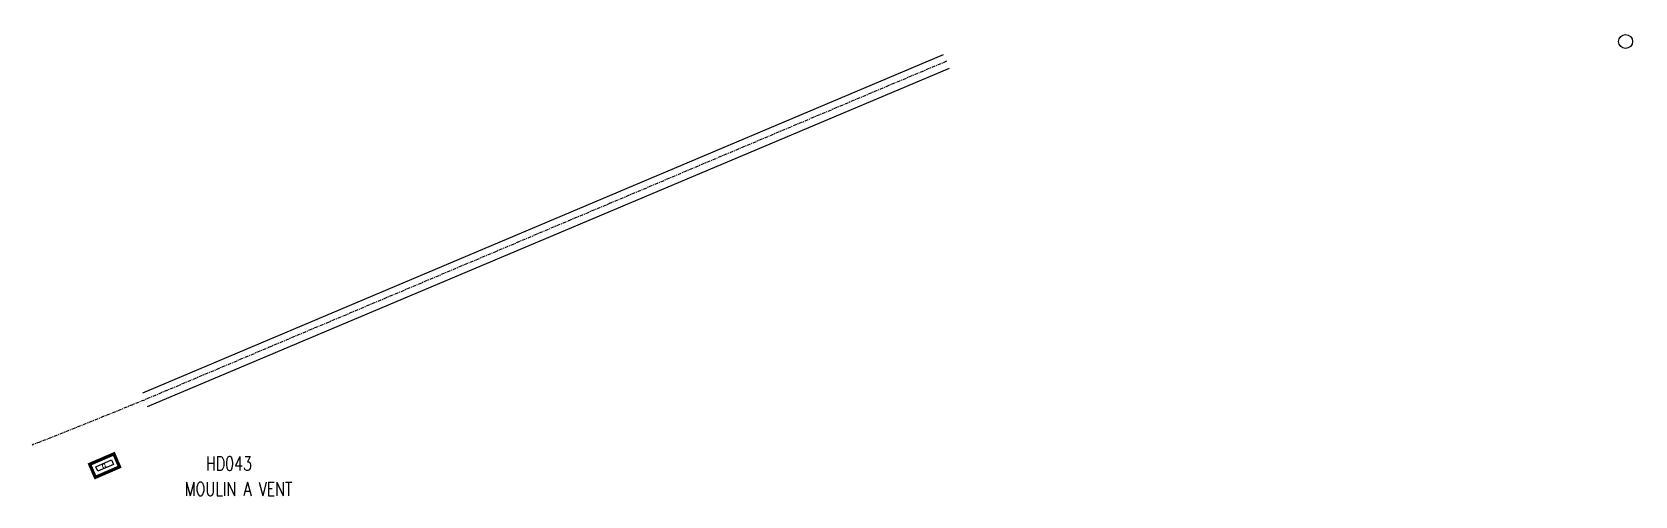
# Model space of a CAD drawing. Header units: millimetres. Extents: x 104990 to 105458, y 137048 to 137951.
# Drawn here: x 105268.7 to 105441.5, y 137375.3 to 137425.3 of the extents above; entities that cross this region are included whole.
import ezdxf
from ezdxf.enums import TextEntityAlignment as Align

# ---------------------------------------------------------------- set-up
doc = ezdxf.new("R2010")
doc.units = ezdxf.units.MM
doc.header["$LTSCALE"] = 0.3
doc.header["$MEASUREMENT"] = 0
doc.linetypes.add('CENTER', pattern=[2, 1.25, -0.25, 0.25, -0.25])
doc.layers.get('0').update_dxf_attribs({"linetype": 'CONTINUOUS'})
for name, color, linetype in [('BR02', 7, 'CONTINUOUS'), ('BR05', 7, 'CENTER'), ('BR06', 7, 'CONTINUOUS'), ('G_210', 7, 'CONTINUOUS')]:
    doc.layers.add(name, color=color, linetype=linetype)
doc.styles.get("Standard").update_dxf_attribs({"font": 'ROMANS.SHX'})

# ---------------------------------------------------------------- blocks, each defined once
blk = doc.blocks.new('BR0601')
at = {"color": 0, "linetype": 'Continuous'}
blk.add_circle((0, 0), 0.75, dxfattribs=at)
blk = doc.blocks.new('*U5')
at = {"layer": 'G_210', "color": 0, "linetype": 'Continuous', "const_width": 0.35, "flags": 128}
blk.add_lwpolyline([(2.84, 1.53), (2.84, 0), (0, 0), (0, 1.53)], close=True, dxfattribs=at)
at = {"layer": 'G_210', "color": 0, "linetype": 'Continuous'}
blk.add_lwpolyline([(0.5, 1.03), (2.34, 1.03), (2.34, 0.5), (0.5, 0.5)], close=True, dxfattribs=at)
at = {"layer": 'G_210', "insert": (1.34, 0.76), "char_height": 0.471, "width": 0.337, "attachment_point": 5}
blk.add_mtext('G', dxfattribs=at)
at = {"layer": 'G_210', "color": 0, "linetype": 'Continuous', "width": 0.75}
for tag, height, p in [('NUM', 4, (2, 16)), ('NOM', 4, (2, 11)), ('BCL', 3, (2, 7))]:
    blk.add_attdef(tag, text='', height=height, dxfattribs=at).set_placement(p, align=Align.MIDDLE)
at = {"layer": 'G_210', "color": 0, "linetype": 'Continuous', "width": 0.75, "flags": 3}
for tag, p in [('DEF_LEG', (2.14, -3.11)), ('DEF_COUP', (2.14, -5.61)), ('DEF_TYPE', (2.14, -8.11))]:
    blk.add_attdef(tag, text='', height=1.2, dxfattribs=at).set_placement(p, align=Align.MIDDLE)

msp = doc.modelspace()

# ---------------------------------------------------------------- linework, layer by layer
at = {"layer": 'BR02', "color": 252, "flags": 128}
for points in [[(105280.68, 137386.41), (105366.95, 137422.86)], [(105281.18, 137384.97), (105367.61, 137421.41)]]:
    msp.add_lwpolyline(points, dxfattribs=at)
at = {"layer": 'BR05', "color": 252, "flags": 128}
msp.add_lwpolyline([(105367.28, 137422.13), (105364.53, 137420.97), (105358.95, 137418.62), (105351.86, 137415.63), (105347.22, 137413.67), (105340.27, 137410.74), (105335.85, 137408.87), (105330.98, 137406.81), (105326.57, 137404.96), (105321.19, 137402.68), (105313.86, 137399.59), (105310.24, 137398.06), (105306.4, 137396.44), (105300.48, 137393.94), (105298.54, 137393.13), (105297.07, 137392.51), (105294.29, 137391.33), (105292.29, 137390.49), (105289.79, 137389.43), (105287.08, 137388.29), (105284.71, 137387.29), (105283.09, 137386.61), (105280.93, 137385.69), (105278.52, 137384.72), (105276.39, 137383.86), (105271.19, 137381.77), (105268.73, 137380.8)], dxfattribs=at)

# ---------------------------------------------------------------- block references
at = {"layer": 'BR06', "color": 252, "rotation": 332.8769291207232}
msp.add_blockref('BR0601', (105440.48, 137424.27), dxfattribs=at)
at = {"layer": 'G_210'}
ref = msp.add_blockref('*U5', (105275.55, 137377.32), dxfattribs=dict(at, rotation=23.40735134371366))
ref.add_attrib('NUM', 'HD043', dxfattribs={"color": 0, "linetype": 'Continuous', "height": 1.5, "width": 0.75}).set_placement((105289.95, 137378.82), align=Align.MIDDLE)
ref.add_attrib('NOM', 'MOULIN A VENT', dxfattribs={"color": 0, "linetype": 'Continuous', "height": 1.5, "width": 0.75}).set_placement((105290.98, 137376.07), align=Align.MIDDLE)

doc.saveas('drawing.dxf')
